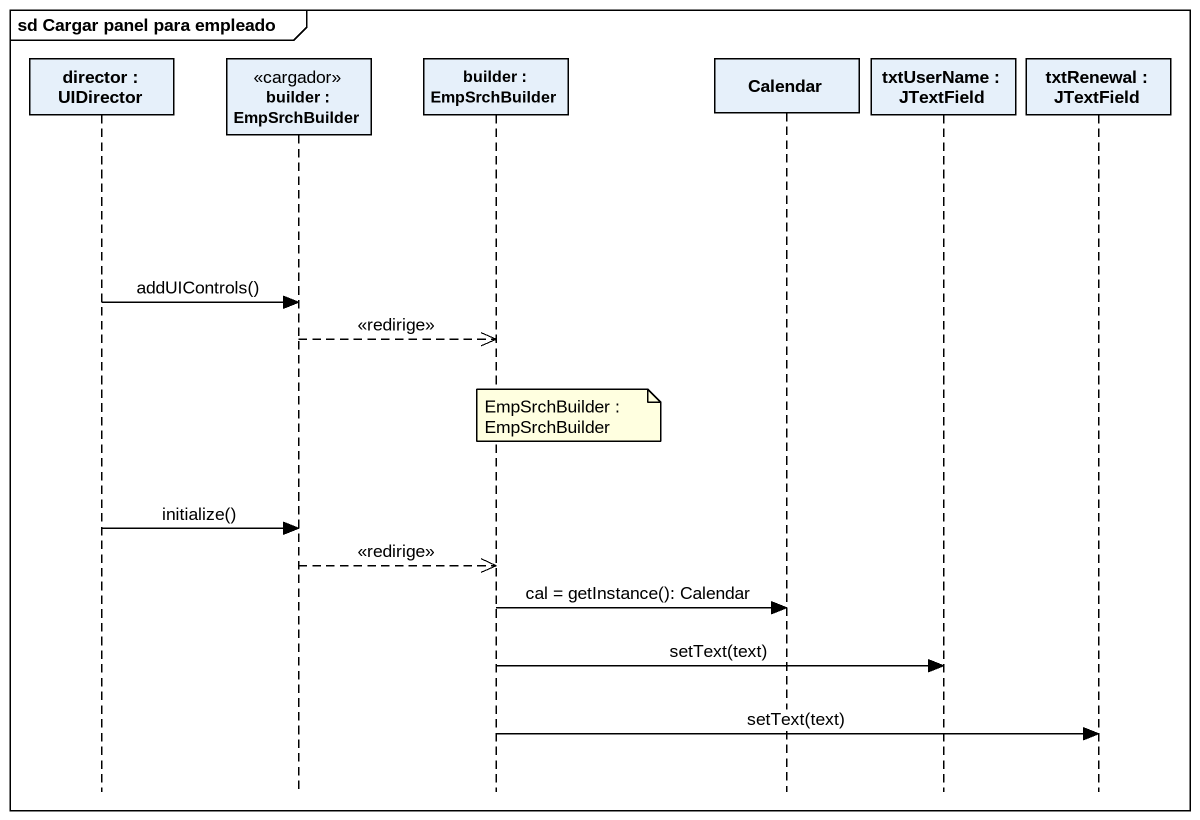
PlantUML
@startuml
mainframe sd Cargar panel para empleado
hide footbox
participant "director : UIDirector" as director
participant "builder : EmpSrchBuilder" as builder <<cargador>>
participant "builder : EmpSrchBuilder" as builder_2
participant Calendar
participant "txtUserName : JTextField" as txtUserName
participant "txtRenewal : JTextField" as txtRenewal

director -> builder : addUIControls()
builder -->> builder_2 : <<redirige>>
note over builder_2 : EmpSrchBuilder : EmpSrchBuilder
director -> builder : initialize()
builder -->> builder_2 : <<redirige>>
builder_2 -> Calendar : cal = getInstance(): Calendar
builder_2 -> txtUserName : setText(text)
builder_2 -> txtRenewal : setText(text)
@enduml
